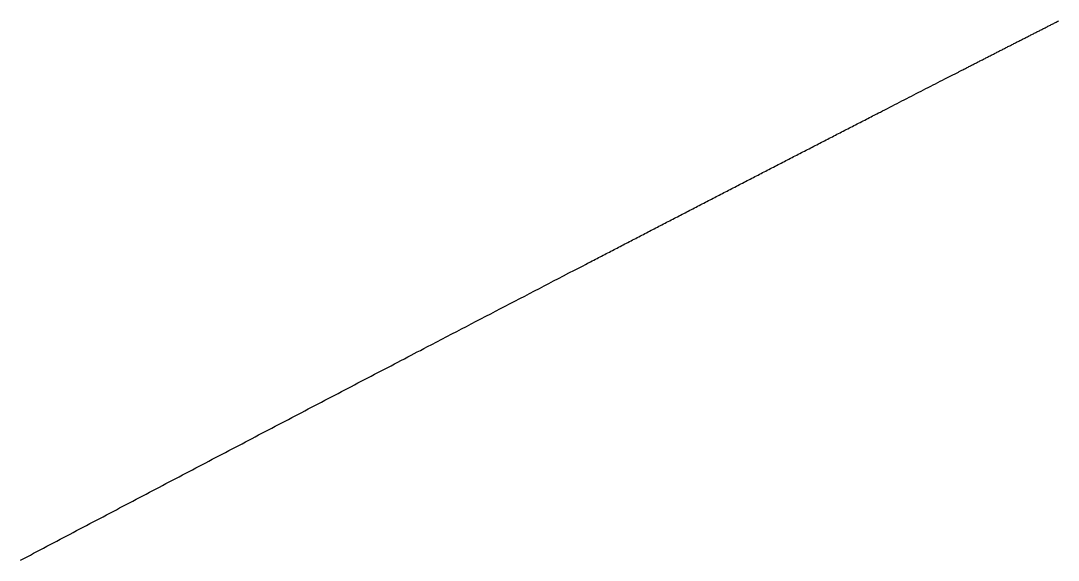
# Model space of a CAD drawing. Header units: millimetres. Extents: x 0 to 2438, y 0 to 1219.
# Drawn here: x 207.7393 to 207.98, y 467.2719 to 467.397 of the extents above; entities that cross this region are included whole.
import ezdxf

# ---------------------------------------------------------------- set-up
doc = ezdxf.new("R2010")
doc.units = ezdxf.units.MM
doc.layers.add('CUT_AIRCRAFT', color=7, linetype='Continuous')

msp = doc.modelspace()

# ---------------------------------------------------------------- linework, layer by layer
at = {"layer": 'CUT_AIRCRAFT'}
msp.add_lwpolyline([(207.73922, 467.2719), (207.73999, 467.2723), (207.74075, 467.27271), (207.74152, 467.27311), (207.74229, 467.27351), (207.74305, 467.27392), (207.74382, 467.27432), (207.74459, 467.27473), (207.74536, 467.27513), (207.74612, 467.27554), (207.74689, 467.27594), (207.74766, 467.27634), (207.74842, 467.27675), (207.74919, 467.27715), (207.74996, 467.27756), (207.75073, 467.27796), (207.75149, 467.27837), (207.75226, 467.27877), (207.75303, 467.27917), (207.7538, 467.27958), (207.75456, 467.27998), (207.75533, 467.28039), (207.7561, 467.28079), (207.75686, 467.28119), (207.75763, 467.2816), (207.7584, 467.282), (207.75917, 467.2824), (207.75993, 467.28281), (207.7607, 467.28321), (207.76147, 467.28362), (207.76224, 467.28402), (207.763, 467.28442), (207.76377, 467.28483), (207.76454, 467.28523), (207.76531, 467.28563), (207.76607, 467.28604), (207.76684, 467.28644), (207.76761, 467.28684), (207.76838, 467.28725), (207.76914, 467.28765), (207.76991, 467.28805), (207.77068, 467.28846), (207.77145, 467.28886), (207.77221, 467.28926), (207.77298, 467.28967), (207.77375, 467.29007), (207.77452, 467.29047), (207.77528, 467.29088), (207.77605, 467.29128), (207.77682, 467.29168), (207.77759, 467.29209), (207.77835, 467.29249), (207.77912, 467.29289), (207.77989, 467.2933), (207.78066, 467.2937), (207.78143, 467.2941), (207.78219, 467.2945), (207.78296, 467.29491), (207.78373, 467.29531), (207.7845, 467.29571), (207.78526, 467.29612), (207.78603, 467.29652), (207.7868, 467.29692), (207.78757, 467.29732), (207.78833, 467.29773), (207.7891, 467.29813), (207.78987, 467.29853), (207.79064, 467.29893), (207.79141, 467.29934), (207.79217, 467.29974), (207.79294, 467.30014), (207.79371, 467.30054), (207.79448, 467.30095), (207.79524, 467.30135), (207.79601, 467.30175), (207.79678, 467.30215), (207.79755, 467.30256), (207.79832, 467.30296), (207.79908, 467.30336), (207.79985, 467.30376), (207.80062, 467.30416), (207.80139, 467.30457), (207.80216, 467.30497), (207.80292, 467.30537), (207.80369, 467.30577), (207.80446, 467.30617), (207.80523, 467.30658), (207.806, 467.30698), (207.80676, 467.30738), (207.80753, 467.30778), (207.8083, 467.30818), (207.80907, 467.30859), (207.80984, 467.30899), (207.8106, 467.30939), (207.81137, 467.30979), (207.81214, 467.31019), (207.81291, 467.31059), (207.81368, 467.311), (207.81444, 467.3114), (207.81521, 467.3118), (207.81598, 467.3122), (207.81675, 467.3126), (207.81752, 467.313), (207.81828, 467.3134), (207.81905, 467.31381), (207.81982, 467.31421), (207.82059, 467.31461), (207.82136, 467.31501), (207.82213, 467.31541), (207.82289, 467.31581), (207.82366, 467.31621), (207.82443, 467.31661), (207.82519, 467.31701), (207.82596, 467.31741), (207.82673, 467.31781), (207.8275, 467.31822), (207.82829, 467.31863), (207.82907, 467.31904), (207.82984, 467.31944), (207.83057, 467.31982), (207.83128, 467.32019), (207.832, 467.32057), (207.83277, 467.32097), (207.83365, 467.32143), (207.83466, 467.32196), (207.83579, 467.32254), (207.83697, 467.32316), (207.83816, 467.32378), (207.83931, 467.32438), (207.84044, 467.32497), (207.84155, 467.32555), (207.84266, 467.32613), (207.84378, 467.32671), (207.84491, 467.3273), (207.84604, 467.32789), (207.84717, 467.32848), (207.8483, 467.32906), (207.84943, 467.32965), (207.85056, 467.33024), (207.85168, 467.33082), (207.85281, 467.33141), (207.85393, 467.33199), (207.85506, 467.33258), (207.85619, 467.33317), (207.85733, 467.33376), (207.85847, 467.33435), (207.85959, 467.33494), (207.8607, 467.33552), (207.8618, 467.33608), (207.86289, 467.33665), (207.86402, 467.33724), (207.86521, 467.33786), (207.86647, 467.33851), (207.86771, 467.33916), (207.86883, 467.33974), (207.86973, 467.3402), (207.87032, 467.34051), (207.87069, 467.3407), (207.87093, 467.34083), (207.87116, 467.34095), (207.87146, 467.3411), (207.87182, 467.34129), (207.8722, 467.34149), (207.8726, 467.3417), (207.87297, 467.34189), (207.87333, 467.34208), (207.87369, 467.34226), (207.87404, 467.34244), (207.87439, 467.34263), (207.87475, 467.34281), (207.87511, 467.343), (207.87547, 467.34319), (207.87583, 467.34337), (207.87619, 467.34356), (207.87655, 467.34375), (207.87691, 467.34393), (207.87727, 467.34412), (207.87763, 467.3443), (207.87799, 467.34449), (207.87835, 467.34468), (207.87871, 467.34486), (207.87906, 467.34505), (207.87942, 467.34524), (207.87978, 467.34542), (207.88014, 467.34561), (207.8805, 467.3458), (207.88086, 467.34598), (207.88122, 467.34617), (207.88158, 467.34635), (207.88194, 467.34654), (207.8823, 467.34673), (207.88266, 467.34691), (207.88302, 467.3471), (207.88337, 467.34728), (207.88373, 467.34747), (207.88409, 467.34766), (207.88445, 467.34784), (207.88481, 467.34803), (207.88517, 467.34822), (207.88553, 467.3484), (207.88589, 467.34859), (207.88625, 467.34877), (207.88661, 467.34896), (207.88697, 467.34915), (207.88733, 467.34933), (207.88769, 467.34952), (207.88804, 467.3497), (207.8884, 467.34989), (207.88876, 467.35008), (207.88912, 467.35026), (207.88948, 467.35045), (207.88984, 467.35063), (207.8902, 467.35082), (207.89056, 467.35101), (207.89092, 467.35119), (207.89128, 467.35138), (207.89164, 467.35156), (207.892, 467.35175), (207.89236, 467.35194), (207.89271, 467.35212), (207.89307, 467.35231), (207.89343, 467.35249), (207.89379, 467.35268), (207.89415, 467.35287), (207.89451, 467.35305), (207.89487, 467.35324), (207.89523, 467.35342), (207.89559, 467.35361), (207.89595, 467.3538), (207.89631, 467.35398), (207.89667, 467.35417), (207.89702, 467.35435), (207.89738, 467.35454), (207.89774, 467.35472), (207.8981, 467.35491), (207.89846, 467.3551), (207.89882, 467.35528), (207.89918, 467.35547), (207.89954, 467.35565), (207.8999, 467.35584), (207.90026, 467.35602), (207.90062, 467.35621), (207.90098, 467.3564), (207.90134, 467.35658), (207.90169, 467.35677), (207.90205, 467.35695), (207.90241, 467.35714), (207.90277, 467.35732), (207.90313, 467.35751), (207.90349, 467.3577), (207.90385, 467.35788), (207.90421, 467.35807), (207.90457, 467.35825), (207.90493, 467.35844), (207.90529, 467.35862), (207.90565, 467.35881), (207.90601, 467.359), (207.90636, 467.35918), (207.90672, 467.35937), (207.90708, 467.35955), (207.90744, 467.35974), (207.9078, 467.35992), (207.90816, 467.36011), (207.90852, 467.36029), (207.90888, 467.36048), (207.90924, 467.36066), (207.9096, 467.36085), (207.90996, 467.36104), (207.91032, 467.36122), (207.91068, 467.36141), (207.91103, 467.36159), (207.91139, 467.36178), (207.91175, 467.36196), (207.91211, 467.36215), (207.91247, 467.36233), (207.91283, 467.36252), (207.91319, 467.3627), (207.91355, 467.36289), (207.91391, 467.36307), (207.91427, 467.36326), (207.91463, 467.36345), (207.91499, 467.36363), (207.91535, 467.36382), (207.9157, 467.364), (207.91606, 467.36419), (207.91642, 467.36437), (207.91678, 467.36456), (207.91714, 467.36474), (207.9175, 467.36493), (207.91786, 467.36511), (207.91822, 467.3653), (207.91858, 467.36548), (207.91894, 467.36567), (207.9193, 467.36585), (207.91966, 467.36604), (207.92001, 467.36622), (207.92037, 467.36641), (207.92073, 467.36659), (207.92109, 467.36678), (207.92145, 467.36696), (207.92181, 467.36715), (207.92217, 467.36733), (207.92253, 467.36752), (207.92289, 467.3677), (207.92325, 467.36789), (207.92361, 467.36807), (207.92397, 467.36826), (207.92432, 467.36844), (207.92468, 467.36863), (207.92504, 467.36881), (207.9254, 467.369), (207.92576, 467.36918), (207.92612, 467.36937), (207.92648, 467.36955), (207.92684, 467.36974), (207.9272, 467.36992), (207.92756, 467.37011), (207.92792, 467.37029), (207.92828, 467.37048), (207.92863, 467.37066), (207.92899, 467.37085), (207.92935, 467.37103), (207.92971, 467.37122), (207.93007, 467.3714), (207.93043, 467.37159), (207.93079, 467.37177), (207.93115, 467.37196), (207.93151, 467.37214), (207.93187, 467.37233), (207.93223, 467.37251), (207.93258, 467.37269), (207.93294, 467.37288), (207.9333, 467.37306), (207.93366, 467.37325), (207.93402, 467.37343), (207.93438, 467.37362), (207.93474, 467.3738), (207.93509, 467.37398), (207.93545, 467.37417), (207.93582, 467.37436), (207.93619, 467.37455), (207.93655, 467.37473), (207.93691, 467.37492), (207.93725, 467.37509), (207.93758, 467.37526), (207.93791, 467.37543), (207.93827, 467.37562), (207.93869, 467.37583), (207.93919, 467.37609), (207.93974, 467.37637), (207.94032, 467.37667), (207.94091, 467.37697), (207.94149, 467.37727), (207.94204, 467.37755), (207.94259, 467.37783), (207.94314, 467.37812), (207.94369, 467.3784), (207.94425, 467.37868), (207.9448, 467.37897), (207.94536, 467.37926), (207.94592, 467.37954), (207.94648, 467.37983), (207.94703, 467.38011), (207.94759, 467.3804), (207.94814, 467.38068), (207.94869, 467.38097), (207.94925, 467.38125), (207.94981, 467.38154), (207.95037, 467.38182), (207.95093, 467.38211), (207.95149, 467.38239), (207.95203, 467.38268), (207.95257, 467.38295), (207.95311, 467.38323), (207.95367, 467.38351), (207.95426, 467.38381), (207.95487, 467.38413), (207.95548, 467.38444), (207.95604, 467.38472), (207.95648, 467.38495), (207.95679, 467.38511), (207.95699, 467.38521), (207.95713, 467.38529), (207.95727, 467.38535), (207.95744, 467.38544), (207.95763, 467.38554), (207.95784, 467.38565), (207.95806, 467.38576), (207.95826, 467.38586), (207.95846, 467.38596), (207.95865, 467.38606), (207.95884, 467.38616), (207.95904, 467.38626), (207.95924, 467.38636), (207.95943, 467.38646), (207.95963, 467.38656), (207.95983, 467.38666), (207.96003, 467.38676), (207.96022, 467.38687), (207.96042, 467.38697), (207.96062, 467.38707), (207.96081, 467.38717), (207.96101, 467.38727), (207.96121, 467.38737), (207.9614, 467.38747), (207.9616, 467.38757), (207.9618, 467.38767), (207.96199, 467.38777), (207.96219, 467.38787), (207.96239, 467.38797), (207.96259, 467.38807), (207.96278, 467.38817), (207.96298, 467.38827), (207.96318, 467.38837), (207.96337, 467.38847), (207.96357, 467.38858), (207.96377, 467.38868), (207.96396, 467.38878), (207.96416, 467.38888), (207.96436, 467.38898), (207.96455, 467.38908), (207.96475, 467.38918), (207.96495, 467.38928), (207.96514, 467.38938), (207.96534, 467.38948), (207.96554, 467.38958), (207.96574, 467.38968), (207.96593, 467.38978), (207.96613, 467.38988), (207.96633, 467.38998), (207.96652, 467.39008), (207.96672, 467.39018), (207.96692, 467.39028), (207.96711, 467.39038), (207.96731, 467.39048), (207.96751, 467.39058), (207.9677, 467.39068), (207.9679, 467.39079), (207.9681, 467.39089), (207.96829, 467.39099), (207.96849, 467.39109), (207.96869, 467.39119), (207.96889, 467.39129), (207.96908, 467.39139), (207.96928, 467.39149), (207.96948, 467.39159), (207.96967, 467.39169), (207.96987, 467.39179), (207.97007, 467.39189), (207.97026, 467.39199), (207.97046, 467.39209), (207.97066, 467.39219), (207.97085, 467.39229), (207.97105, 467.39239), (207.97125, 467.39249), (207.97144, 467.39259), (207.97164, 467.39269), (207.97184, 467.39279), (207.97203, 467.39289), (207.97223, 467.39299), (207.97243, 467.39309), (207.97262, 467.39319), (207.97282, 467.39329), (207.97302, 467.39339), (207.97321, 467.39349), (207.97341, 467.39359), (207.97361, 467.39369), (207.9738, 467.39379), (207.974, 467.39389), (207.9742, 467.39399), (207.9744, 467.39409), (207.97459, 467.39419), (207.97479, 467.39429), (207.97499, 467.39439), (207.97518, 467.39449), (207.97538, 467.39459), (207.97558, 467.39469), (207.97577, 467.39479), (207.97597, 467.39489), (207.97617, 467.39499), (207.97636, 467.39509), (207.97656, 467.39519), (207.97676, 467.39529), (207.97695, 467.39539), (207.97715, 467.3955), (207.97735, 467.3956), (207.97754, 467.3957), (207.97774, 467.3958), (207.97794, 467.3959), (207.97813, 467.396), (207.97833, 467.39609), (207.97853, 467.39619), (207.97872, 467.39629), (207.97892, 467.39639), (207.97912, 467.39649), (207.97931, 467.39659), (207.97951, 467.39669), (207.97971, 467.39679), (207.9799, 467.39689), (207.9801, 467.39699)], dxfattribs=at)

doc.saveas('drawing.dxf')
